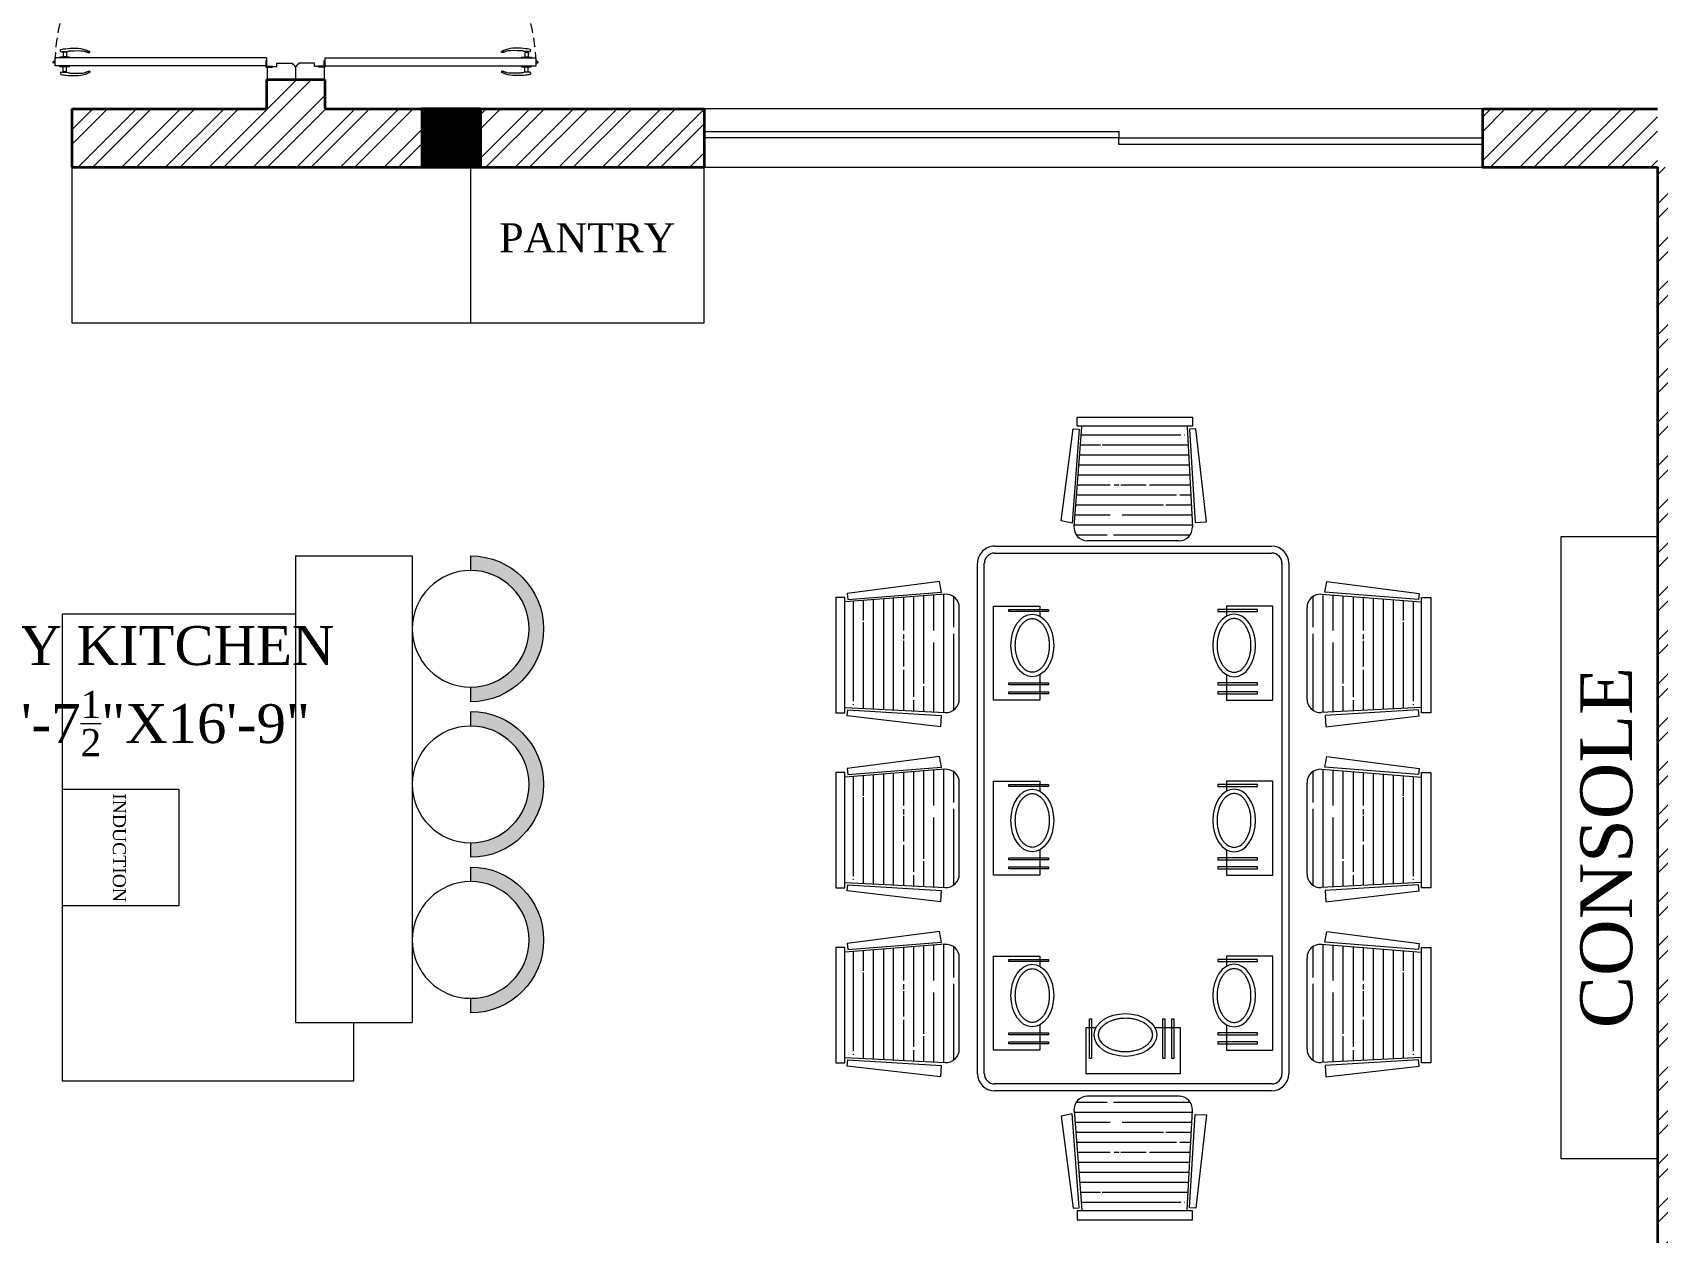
# Model space of a CAD drawing. Header units: inches. Extents: x -61 to 4103, y -308 to 989.
# Drawn here: x 68.9 to 319.5, y 618.9 to 804 of the extents above; entities that cross this region are included whole.
import ezdxf

# ---------------------------------------------------------------- set-up
doc = ezdxf.new("R2010")
doc.units = ezdxf.units.IN
doc.linetypes.add('HIDDEN', pattern=[0.375, 0.25, -0.125])
doc.layers.get('0').update_dxf_attribs({"lineweight": 0})
for name, color, linetype, lineweight in [('A-DOOR', 34, 'Continuous', 13), ('A-FIXTURE', 30, 'Continuous', 13), ('A-HATCH', 8, 'Continuous', 0), ('A-TEXT', 2, 'Continuous', 13), ('A-WALL', 1, 'Continuous', 35), ('A-WINDOW', 4, 'Continuous', 9), ('AR-01-R0-COLUMN LAYOUT$0$S-COLUMN SECOND FLOOR', 6, 'Continuous', 40)]:
    doc.layers.add(name, color=color, linetype=linetype, lineweight=lineweight)
doc.layers.add('A-FURNITURE', color=35, linetype='Continuous', lineweight=13, true_color=0xab6a54)
doc.styles.add('STYLE1', font='romantic.ttf', dxfattribs={"height": 6})

# ---------------------------------------------------------------- blocks, each defined once
blk = doc.blocks.new('A$C7A8B2A73')
for p, q in [((34.57, 131.64), (36.23, 146.03)), ((36.23, 146.03), (37.17, 145.95)), ((37.17, 145.95), (36.3, 131.55)), ((36.72, 147.81), (36.72, 146.41)), ((54.51, 147.81), (36.72, 147.81)), ((36.72, 146.41), (54.51, 146.41)), ((37.55, 146.33), (36.75, 130.91)), ((55, 130.96), (53.81, 146.33)), ((55.13, 146.03), (54.19, 145.95)), ((54.19, 145.95), (55.31, 131.47)), ((54.51, 146.41), (54.51, 147.81)), ((56.99, 131.81), (55.13, 146.03)), ((50.68, 143.55), (37.4, 143.55)), ((38.04, 145.09), (37.96, 145.09)), ((53.91, 145.09), (38.53, 145.09)), ((54.03, 143.55), (50.93, 143.55)), ((54.26, 140.46), (37.24, 140.46)), ((54.15, 142.01), (37.32, 142.01)), ((54.38, 138.92), (37.16, 138.92)), ((38.66, 135.83), (37, 135.83)), ((43.35, 137.37), (37.08, 137.37)), ((54.62, 135.83), (39.19, 135.83)), ((47.8, 137.37), (43.85, 137.37)), ((48.83, 137.37), (48.05, 137.37)), ((54.5, 137.37), (49.41, 137.37)), ((40.84, 134.28), (36.93, 134.28)), ((54.74, 134.28), (41.21, 134.28)), ((36.3, 131.55), (34.57, 131.64)), ((54.98, 131.2), (36.77, 131.2)), ((47.55, 132.74), (36.85, 132.74)), ((54.86, 132.74), (49.41, 132.74)), ((55.31, 131.47), (56.99, 131.81)), ((24.5, 127.91), (67.25, 127.91)), ((48.91, 129.65), (37.1, 129.65)), ((38.81, 128.75), (52.95, 128.75)), ((54.65, 129.65), (49.9, 129.65)), ((16.17, 125.75), (1.78, 124.09)), ((16.26, 124.02), (16.17, 125.75)), ((24.5, 126.86), (67.25, 126.86)), ((38.63, 125.3), (53.13, 125.3)), ((38.63, 118.15), (38.63, 125.3)), ((53.13, 125.3), (53.13, 118.15)), ((75.5, 124.02), (75.58, 125.75)), ((75.58, 125.75), (89.97, 124.09)), ((0, 123.6), (1.4, 123.6)), ((0, 105.81), (0, 123.6)), ((1.4, 123.6), (1.4, 105.81)), ((1.48, 122.78), (16.9, 123.57)), ((1.78, 124.09), (1.87, 123.15)), ((1.87, 123.15), (16.26, 124.02)), ((4.26, 109.64), (4.26, 122.92)), ((5.81, 106.18), (5.81, 123)), ((7.35, 106.06), (7.35, 123.08)), ((8.89, 105.94), (8.89, 123.16)), ((10.44, 116.97), (10.44, 123.24)), ((11.98, 121.66), (11.98, 123.32)), ((13.53, 119.48), (13.53, 123.4)), ((15.07, 112.77), (15.07, 123.48)), ((16.62, 105.34), (16.62, 123.55)), ((18.16, 111.41), (18.16, 123.22)), ((21.88, 46.53), (21.88, 125.28)), ((22.93, 46.53), (22.93, 125.28)), ((39.6, 122.91), (39.9, 122.91)), ((39.6, 116.79), (39.6, 122.91)), ((39.9, 122.91), (39.9, 116.79)), ((41.01, 122.91), (41.31, 122.91)), ((41.01, 116.79), (41.01, 122.91)), ((41.31, 122.91), (41.31, 116.79)), ((52.32, 122.91), (52.62, 122.91)), ((52.32, 116.79), (52.32, 122.91)), ((52.62, 122.91), (52.62, 116.79)), ((68.83, 125.28), (68.83, 46.53)), ((69.88, 125.28), (69.88, 46.53)), ((73.59, 111.41), (73.59, 123.22)), ((90.27, 122.78), (74.85, 123.57)), ((75.14, 105.34), (75.14, 123.55)), ((89.89, 123.15), (75.5, 124.02)), ((76.68, 112.77), (76.68, 123.48)), ((78.23, 119.48), (78.23, 123.4)), ((79.77, 121.66), (79.77, 123.32)), ((81.31, 116.97), (81.31, 123.24)), ((82.86, 105.94), (82.86, 123.16)), ((84.4, 106.06), (84.4, 123.08)), ((85.95, 106.18), (85.95, 123)), ((87.49, 109.64), (87.49, 122.92)), ((89.97, 124.09), (89.89, 123.15)), ((91.75, 123.6), (90.35, 123.6)), ((90.35, 123.6), (90.35, 105.81)), ((91.75, 105.81), (91.75, 123.6)), ((2.72, 122.28), (2.72, 122.36)), ((2.72, 106.41), (2.72, 121.79)), ((11.98, 105.7), (11.98, 121.13)), ((19.07, 121.51), (19.07, 107.38)), ((24.33, 121.66), (24.33, 107.16)), ((31.47, 121.66), (24.33, 121.66)), ((26.71, 120.68), (26.71, 120.38)), ((32.83, 120.68), (26.71, 120.68)), ((26.71, 120.38), (32.83, 120.38)), ((31.47, 117.74), (31.47, 121.66)), ((32.83, 120.38), (32.83, 120.68)), ((58.92, 120.38), (58.92, 120.68)), ((58.92, 120.68), (65.04, 120.68)), ((65.04, 120.38), (58.92, 120.38)), ((60.28, 117.74), (60.28, 121.66)), ((60.28, 121.66), (67.43, 121.66)), ((65.04, 120.68), (65.04, 120.38)), ((67.43, 121.66), (67.43, 107.16)), ((72.69, 121.51), (72.69, 107.38)), ((79.77, 105.7), (79.77, 121.13)), ((89.04, 122.28), (89.04, 122.36)), ((89.04, 106.41), (89.04, 121.79)), ((13.53, 105.58), (13.53, 119.11)), ((26.71, 119.28), (26.71, 118.98)), ((32.83, 119.28), (26.71, 119.28)), ((26.71, 118.98), (32.83, 118.98)), ((32.83, 118.98), (32.83, 119.28)), ((42.54, 118.15), (38.63, 118.15)), ((53.13, 118.15), (51.59, 118.15)), ((58.92, 118.98), (58.92, 119.28)), ((58.92, 119.28), (65.04, 119.28)), ((65.04, 118.98), (58.92, 118.98)), ((65.04, 119.28), (65.04, 118.98)), ((78.23, 105.58), (78.23, 119.11)), ((10.44, 112.52), (10.44, 116.47)), ((39.9, 116.79), (39.6, 116.79)), ((41.31, 116.79), (41.01, 116.79)), ((52.62, 116.79), (52.32, 116.79)), ((81.31, 112.52), (81.31, 116.47)), ((10.44, 111.49), (10.44, 112.27)), ((10.44, 105.82), (10.44, 110.92)), ((15.07, 105.46), (15.07, 110.92)), ((18.16, 105.67), (18.16, 110.42)), ((73.59, 105.67), (73.59, 110.42)), ((76.68, 105.46), (76.68, 110.92)), ((81.31, 111.49), (81.31, 112.27)), ((81.31, 105.82), (81.31, 110.92)), ((4.26, 106.3), (4.26, 109.39)), ((26.71, 107.96), (26.71, 107.67)), ((32.83, 107.96), (26.71, 107.96)), ((31.47, 107.16), (31.47, 108.69)), ((32.83, 107.67), (32.83, 107.96)), ((58.92, 107.67), (58.92, 107.96)), ((58.92, 107.96), (65.04, 107.96)), ((60.28, 107.16), (60.28, 108.69)), ((65.04, 107.96), (65.04, 107.67)), ((87.49, 106.3), (87.49, 109.39)), ((1.4, 105.81), (0, 105.81)), ((16.85, 105.32), (1.48, 106.51)), ((1.78, 105.19), (1.87, 106.13)), ((1.87, 106.13), (16.34, 105.01)), ((24.33, 107.16), (31.47, 107.16)), ((26.71, 107.67), (32.83, 107.67)), ((65.04, 107.67), (58.92, 107.67)), ((67.43, 107.16), (60.28, 107.16)), ((74.91, 105.32), (90.27, 106.51)), ((89.89, 106.13), (75.41, 105.01)), ((89.97, 105.19), (89.89, 106.13)), ((90.35, 105.81), (91.75, 105.81)), ((16.01, 103.33), (1.78, 105.19)), ((16.34, 105.01), (16.01, 103.33)), ((75.41, 105.01), (75.75, 103.33)), ((75.75, 103.33), (89.97, 105.19)), ((16.17, 98.75), (1.78, 97.09)), ((16.26, 97.02), (16.17, 98.75)), ((75.5, 97.02), (75.58, 98.75)), ((75.58, 98.75), (89.97, 97.09)), ((0, 96.6), (1.4, 96.6)), ((0, 78.81), (0, 96.6)), ((1.4, 96.6), (1.4, 78.81)), ((1.48, 95.78), (16.9, 96.57)), ((1.78, 97.09), (1.87, 96.15)), ((1.87, 96.15), (16.26, 97.02)), ((2.72, 95.28), (2.72, 95.36)), ((4.26, 82.64), (4.26, 95.92)), ((5.81, 79.18), (5.81, 96)), ((7.35, 79.06), (7.35, 96.08)), ((8.89, 78.94), (8.89, 96.16)), ((10.44, 89.97), (10.44, 96.24)), ((11.98, 94.66), (11.98, 96.32)), ((13.53, 92.48), (13.53, 96.4)), ((15.07, 85.77), (15.07, 96.48)), ((16.62, 78.34), (16.62, 96.55)), ((18.16, 84.41), (18.16, 96.22)), ((73.59, 84.41), (73.59, 96.22)), ((90.27, 95.78), (74.85, 96.57)), ((75.14, 78.34), (75.14, 96.55)), ((89.89, 96.15), (75.5, 97.02)), ((76.68, 85.77), (76.68, 96.48)), ((78.23, 92.48), (78.23, 96.4)), ((79.77, 94.66), (79.77, 96.32)), ((81.31, 89.97), (81.31, 96.24)), ((82.86, 78.94), (82.86, 96.16)), ((84.4, 79.06), (84.4, 96.08)), ((85.95, 79.18), (85.95, 96)), ((87.49, 82.64), (87.49, 95.92)), ((89.04, 95.28), (89.04, 95.36)), ((89.97, 97.09), (89.89, 96.15)), ((91.75, 96.6), (90.35, 96.6)), ((90.35, 96.6), (90.35, 78.81)), ((91.75, 78.81), (91.75, 96.6)), ((2.72, 79.41), (2.72, 94.79)), ((11.98, 78.7), (11.98, 94.13)), ((19.07, 94.51), (19.07, 80.38)), ((24.33, 94.66), (24.33, 80.16)), ((31.47, 94.66), (24.33, 94.66)), ((26.71, 93.68), (26.71, 93.38)), ((32.83, 93.68), (26.71, 93.68)), ((26.71, 93.38), (32.83, 93.38)), ((31.47, 90.74), (31.47, 94.66)), ((32.83, 93.38), (32.83, 93.68)), ((58.92, 93.38), (58.92, 93.68)), ((58.92, 93.68), (65.04, 93.68)), ((65.04, 93.38), (58.92, 93.38)), ((60.28, 90.74), (60.28, 94.66)), ((60.28, 94.66), (67.43, 94.66)), ((65.04, 93.68), (65.04, 93.38)), ((67.43, 94.66), (67.43, 80.16)), ((72.69, 94.51), (72.69, 80.38)), ((79.77, 78.7), (79.77, 94.13)), ((89.04, 79.41), (89.04, 94.79)), ((13.53, 78.58), (13.53, 92.11)), ((26.71, 92.28), (26.71, 91.98)), ((32.83, 92.28), (26.71, 92.28)), ((26.71, 91.98), (32.83, 91.98)), ((32.83, 91.98), (32.83, 92.28)), ((58.92, 91.98), (58.92, 92.28)), ((58.92, 92.28), (65.04, 92.28)), ((65.04, 91.98), (58.92, 91.98)), ((65.04, 92.28), (65.04, 91.98)), ((78.23, 78.58), (78.23, 92.11)), ((10.44, 85.52), (10.44, 89.47)), ((81.31, 85.52), (81.31, 89.47)), ((10.44, 84.49), (10.44, 85.27)), ((81.31, 84.49), (81.31, 85.27)), ((10.44, 78.82), (10.44, 83.92)), ((15.07, 78.46), (15.07, 83.92)), ((18.16, 78.67), (18.16, 83.42)), ((73.59, 78.67), (73.59, 83.42)), ((76.68, 78.46), (76.68, 83.92)), ((81.31, 78.82), (81.31, 83.92)), ((4.26, 79.3), (4.26, 82.39)), ((26.71, 80.96), (26.71, 80.67)), ((32.83, 80.96), (26.71, 80.96)), ((26.71, 80.67), (32.83, 80.67)), ((31.47, 80.16), (31.47, 81.69)), ((32.83, 80.67), (32.83, 80.96)), ((58.92, 80.67), (58.92, 80.96)), ((58.92, 80.96), (65.04, 80.96)), ((65.04, 80.67), (58.92, 80.67)), ((60.28, 80.16), (60.28, 81.69)), ((65.04, 80.96), (65.04, 80.67)), ((87.49, 79.3), (87.49, 82.39)), ((1.4, 78.81), (0, 78.81)), ((16.85, 78.32), (1.48, 79.51)), ((1.78, 78.19), (1.87, 79.13)), ((16.01, 76.33), (1.78, 78.19)), ((1.87, 79.13), (16.34, 78.01)), ((16.34, 78.01), (16.01, 76.33)), ((24.33, 80.16), (31.47, 80.16)), ((67.43, 80.16), (60.28, 80.16)), ((74.91, 78.32), (90.27, 79.51)), ((89.89, 79.13), (75.41, 78.01)), ((75.41, 78.01), (75.75, 76.33)), ((75.75, 76.33), (89.97, 78.19)), ((89.97, 78.19), (89.89, 79.13)), ((90.35, 78.81), (91.75, 78.81)), ((16.17, 71.75), (1.78, 70.09)), ((16.26, 70.02), (16.17, 71.75)), ((75.5, 70.02), (75.58, 71.75)), ((75.58, 71.75), (89.97, 70.09)), ((0, 69.6), (1.4, 69.6)), ((0, 51.81), (0, 69.6)), ((1.4, 69.6), (1.4, 51.81)), ((1.48, 68.78), (16.9, 69.57)), ((1.78, 70.09), (1.87, 69.15)), ((1.87, 69.15), (16.26, 70.02)), ((2.72, 68.28), (2.72, 68.36)), ((2.72, 52.41), (2.72, 67.79)), ((4.26, 55.64), (4.26, 68.92)), ((5.81, 52.18), (5.81, 69)), ((7.35, 52.06), (7.35, 69.08)), ((8.89, 51.94), (8.89, 69.16)), ((10.44, 62.97), (10.44, 69.24)), ((11.98, 67.66), (11.98, 69.32)), ((13.53, 65.48), (13.53, 69.4)), ((15.07, 58.77), (15.07, 69.48)), ((16.62, 51.34), (16.62, 69.55)), ((18.16, 57.41), (18.16, 69.22)), ((24.33, 67.66), (24.33, 53.16)), ((31.47, 67.66), (24.33, 67.66)), ((31.47, 63.74), (31.47, 67.66)), ((60.28, 63.74), (60.28, 67.66)), ((60.28, 67.66), (67.43, 67.66)), ((67.43, 67.66), (67.43, 53.16)), ((73.59, 57.41), (73.59, 69.22)), ((90.27, 68.78), (74.85, 69.57)), ((75.14, 51.34), (75.14, 69.55)), ((89.89, 69.15), (75.5, 70.02)), ((76.68, 58.77), (76.68, 69.48)), ((78.23, 65.48), (78.23, 69.4)), ((79.77, 67.66), (79.77, 69.32)), ((81.31, 62.97), (81.31, 69.24)), ((82.86, 51.94), (82.86, 69.16)), ((84.4, 52.06), (84.4, 69.08)), ((85.95, 52.18), (85.95, 69)), ((87.49, 55.64), (87.49, 68.92)), ((89.04, 68.28), (89.04, 68.36)), ((89.04, 52.41), (89.04, 67.79)), ((89.97, 70.09), (89.89, 69.15)), ((91.75, 69.6), (90.35, 69.6)), ((90.35, 69.6), (90.35, 51.81)), ((91.75, 51.81), (91.75, 69.6)), ((11.98, 51.7), (11.98, 67.13)), ((19.07, 67.51), (19.07, 53.38)), ((26.71, 66.68), (26.71, 66.38)), ((32.83, 66.68), (26.71, 66.68)), ((26.71, 66.38), (32.83, 66.38)), ((26.71, 65.28), (26.71, 64.98)), ((32.83, 65.28), (26.71, 65.28)), ((32.83, 66.38), (32.83, 66.68)), ((32.83, 64.98), (32.83, 65.28)), ((58.92, 66.38), (58.92, 66.68)), ((58.92, 66.68), (65.04, 66.68)), ((65.04, 66.38), (58.92, 66.38)), ((58.92, 64.98), (58.92, 65.28)), ((58.92, 65.28), (65.04, 65.28)), ((65.04, 66.68), (65.04, 66.38)), ((65.04, 65.28), (65.04, 64.98)), ((72.69, 67.51), (72.69, 53.38)), ((79.77, 51.7), (79.77, 67.13)), ((13.53, 51.58), (13.53, 65.11)), ((26.71, 64.98), (32.83, 64.98)), ((65.04, 64.98), (58.92, 64.98)), ((78.23, 51.58), (78.23, 65.11)), ((10.44, 58.52), (10.44, 62.47)), ((81.31, 58.52), (81.31, 62.47)), ((10.44, 57.49), (10.44, 58.27)), ((81.31, 57.49), (81.31, 58.27)), ((4.26, 52.3), (4.26, 55.39)), ((10.44, 51.82), (10.44, 56.92)), ((15.07, 51.46), (15.07, 56.92)), ((18.16, 51.67), (18.16, 56.42)), ((73.59, 51.67), (73.59, 56.42)), ((76.68, 51.46), (76.68, 56.92)), ((81.31, 51.82), (81.31, 56.92)), ((87.49, 52.3), (87.49, 55.39)), ((24.33, 53.16), (31.47, 53.16)), ((26.71, 53.96), (26.71, 53.67)), ((32.83, 53.96), (26.71, 53.96)), ((26.71, 53.67), (32.83, 53.67)), ((31.47, 53.16), (31.47, 54.69)), ((32.83, 53.67), (32.83, 53.96)), ((58.92, 53.67), (58.92, 53.96)), ((58.92, 53.96), (65.04, 53.96)), ((65.04, 53.67), (58.92, 53.67)), ((60.28, 53.16), (60.28, 54.69)), ((67.43, 53.16), (60.28, 53.16)), ((65.04, 53.96), (65.04, 53.67)), ((1.4, 51.81), (0, 51.81)), ((16.85, 51.32), (1.48, 52.51)), ((1.78, 51.19), (1.87, 52.13)), ((16.01, 49.33), (1.78, 51.19)), ((1.87, 52.13), (16.34, 51.01)), ((16.34, 51.01), (16.01, 49.33)), ((74.91, 51.32), (90.27, 52.51)), ((89.89, 52.13), (75.41, 51.01)), ((75.41, 51.01), (75.75, 49.33)), ((75.75, 49.33), (89.97, 51.19)), ((89.97, 51.19), (89.89, 52.13)), ((90.35, 51.81), (91.75, 51.81)), ((67.25, 44.96), (24.5, 44.96)), ((67.25, 43.91), (24.5, 43.91)), ((38.81, 43.07), (52.95, 43.07)), ((36.3, 40.26), (34.57, 40.17)), ((34.57, 40.17), (36.23, 25.78)), ((37.17, 25.87), (36.3, 40.26)), ((37.55, 25.48), (36.75, 40.9)), ((54.98, 40.62), (36.77, 40.62)), ((48.91, 42.16), (37.1, 42.16)), ((54.65, 42.16), (49.9, 42.16)), ((55, 40.85), (53.81, 25.48)), ((54.19, 25.87), (55.31, 40.34)), ((55.31, 40.34), (56.99, 40.01)), ((47.55, 39.07), (36.85, 39.07)), ((54.86, 39.07), (49.41, 39.07)), ((56.99, 40.01), (55.13, 25.78)), ((40.84, 37.53), (36.93, 37.53)), ((38.66, 35.98), (37, 35.98)), ((54.62, 35.98), (39.19, 35.98)), ((54.74, 37.53), (41.21, 37.53)), ((43.35, 34.44), (37.08, 34.44)), ((54.38, 32.89), (37.16, 32.89)), ((47.8, 34.44), (43.85, 34.44)), ((48.83, 34.44), (48.05, 34.44)), ((54.5, 34.44), (49.41, 34.44)), ((54.26, 31.35), (37.24, 31.35)), ((54.15, 29.81), (37.32, 29.81)), ((50.68, 28.26), (37.4, 28.26)), ((54.03, 28.26), (50.93, 28.26)), ((36.23, 25.78), (37.17, 25.87)), ((36.72, 24), (36.72, 25.4)), ((36.72, 25.4), (54.51, 25.4)), ((38.04, 26.72), (37.96, 26.72)), ((53.91, 26.72), (38.53, 26.72)), ((55.13, 25.78), (54.19, 25.87)), ((54.51, 25.4), (54.51, 24)), ((54.51, 24), (36.72, 24))]:
    blk.add_line(p, q)
for centre, radius, start, end in [((38.81, 130.81), 2.06, 177.0506, 270), ((52.95, 130.81), 2.06, 270, 4.4192), ((24.5, 125.28), 2.62, 90, 180), ((67.25, 125.28), 2.62, 0, 90), ((24.5, 125.28), 1.57, 90, 180), ((67.25, 125.28), 1.57, 0, 90), ((17.01, 121.51), 2.06, 0, 92.9494), ((74.75, 121.51), 2.06, 87.0506, 180), ((17.01, 107.38), 2.06, 265.5808, 0), ((74.75, 107.38), 2.06, 180, 274.4192), ((17.01, 94.51), 2.06, 0, 92.9494), ((74.75, 94.51), 2.06, 87.0506, 180), ((17.01, 80.38), 2.06, 265.5808, 0), ((74.75, 80.38), 2.06, 180, 274.4192), ((17.01, 67.51), 2.06, 0, 92.9494), ((74.75, 67.51), 2.06, 87.0506, 180), ((17.01, 53.38), 2.06, 265.5808, 0), ((74.75, 53.38), 2.06, 180, 274.4192), ((24.5, 46.53), 2.62, 180, 270), ((24.5, 46.53), 1.57, 180, 270), ((67.25, 46.53), 1.57, 270, 0), ((67.25, 46.53), 2.62, 270, 0), ((38.81, 41.01), 2.06, 90, 182.9494), ((52.95, 41.01), 2.06, 355.5808, 90)]:
    blk.add_arc(centre, radius, start, end)
for centre, major_axis in [((47.07, 119.3), (-4.83, 0)), ((61.43, 113.22), (0, 4.83)), ((61.43, 86.22), (0, 4.83)), ((61.43, 59.22), (0, 4.83))]:
    blk.add_ellipse(centre, major_axis=major_axis, ratio=0.682819)
at = {"extrusion": (0, 0, -1)}
for centre in [(30.32, 113.22), (30.32, 86.22), (30.32, 59.22)]:
    blk.add_ellipse(centre, major_axis=(0, 4.83), ratio=0.682819, dxfattribs=at)
for points in [[(42.92, 119.3), (42.92, 119.12), (42.95, 118.93), (43.1, 118.53), (43.22, 118.32), (43.47, 118.02), (43.56, 117.92), (43.78, 117.72), (43.91, 117.62), (44.3, 117.35), (44.61, 117.19), (45.12, 117), (45.29, 116.94), (45.65, 116.84), (45.83, 116.8), (46.18, 116.74), (46.37, 116.72), (46.72, 116.69), (46.89, 116.68), (47.25, 116.68), (47.42, 116.69), (47.77, 116.72), (47.95, 116.74), (48.31, 116.8), (48.49, 116.84), (48.84, 116.94), (49.02, 117), (49.52, 117.19), (49.83, 117.35), (50.23, 117.62), (50.35, 117.72), (50.57, 117.92), (50.67, 118.02), (50.92, 118.32), (51.04, 118.53), (51.18, 118.93), (51.21, 119.12), (51.21, 119.48), (51.18, 119.67), (51.04, 120.07), (50.92, 120.27), (50.67, 120.58), (50.57, 120.68), (50.35, 120.88), (50.23, 120.98), (49.83, 121.25), (49.52, 121.41), (49.02, 121.6), (48.84, 121.66), (48.49, 121.75), (48.31, 121.79), (47.95, 121.86), (47.77, 121.88), (47.42, 121.91), (47.25, 121.91), (46.89, 121.91), (46.72, 121.91), (46.37, 121.88), (46.18, 121.86), (45.83, 121.79), (45.65, 121.75), (45.29, 121.66), (45.12, 121.6), (44.61, 121.41), (44.3, 121.25), (43.91, 120.98), (43.78, 120.88), (43.56, 120.68), (43.47, 120.58), (43.22, 120.27), (43.1, 120.07), (42.95, 119.67), (42.92, 119.48), (42.92, 119.3)], [(30.32, 117.36), (30.5, 117.36), (30.69, 117.33), (31.09, 117.18), (31.3, 117.07), (31.61, 116.82), (31.71, 116.72), (31.91, 116.5), (32, 116.38), (32.27, 115.98), (32.43, 115.67), (32.63, 115.16), (32.68, 114.99), (32.78, 114.64), (32.82, 114.46), (32.88, 114.1), (32.9, 113.92), (32.93, 113.56), (32.94, 113.4), (32.94, 113.03), (32.93, 112.87), (32.9, 112.51), (32.88, 112.33), (32.82, 111.97), (32.78, 111.79), (32.68, 111.44), (32.63, 111.27), (32.43, 110.76), (32.27, 110.45), (32, 110.05), (31.91, 109.93), (31.71, 109.71), (31.61, 109.61), (31.3, 109.36), (31.09, 109.25), (30.69, 109.1), (30.5, 109.07), (30.14, 109.07), (29.95, 109.1), (29.56, 109.25), (29.35, 109.36), (29.04, 109.61), (28.94, 109.71), (28.74, 109.93), (28.65, 110.05), (28.37, 110.45), (28.21, 110.76), (28.02, 111.27), (27.96, 111.44), (27.87, 111.79), (27.83, 111.97), (27.77, 112.33), (27.74, 112.51), (27.72, 112.87), (27.71, 113.03), (27.71, 113.4), (27.72, 113.56), (27.74, 113.92), (27.77, 114.1), (27.83, 114.46), (27.87, 114.64), (27.96, 114.99), (28.02, 115.16), (28.21, 115.67), (28.37, 115.98), (28.65, 116.38), (28.74, 116.5), (28.94, 116.72), (29.04, 116.82), (29.35, 117.07), (29.56, 117.18), (29.95, 117.33), (30.14, 117.36), (30.32, 117.36)], [(61.43, 117.36), (61.25, 117.36), (61.06, 117.33), (60.66, 117.18), (60.45, 117.07), (60.15, 116.82), (60.05, 116.72), (59.85, 116.5), (59.75, 116.38), (59.48, 115.98), (59.32, 115.67), (59.13, 115.16), (59.07, 114.99), (58.97, 114.64), (58.94, 114.46), (58.87, 114.1), (58.85, 113.92), (58.82, 113.56), (58.81, 113.4), (58.81, 113.03), (58.82, 112.87), (58.85, 112.51), (58.87, 112.33), (58.94, 111.97), (58.97, 111.79), (59.07, 111.44), (59.13, 111.27), (59.32, 110.76), (59.48, 110.45), (59.75, 110.05), (59.85, 109.93), (60.05, 109.71), (60.15, 109.61), (60.45, 109.36), (60.66, 109.25), (61.06, 109.1), (61.25, 109.07), (61.61, 109.07), (61.8, 109.1), (62.2, 109.25), (62.41, 109.36), (62.71, 109.61), (62.81, 109.71), (63.01, 109.93), (63.11, 110.05), (63.38, 110.45), (63.54, 110.76), (63.73, 111.27), (63.79, 111.44), (63.89, 111.79), (63.93, 111.97), (63.99, 112.33), (64.01, 112.51), (64.04, 112.87), (64.05, 113.03), (64.05, 113.4), (64.04, 113.56), (64.01, 113.92), (63.99, 114.1), (63.93, 114.46), (63.89, 114.64), (63.79, 114.99), (63.73, 115.16), (63.54, 115.67), (63.38, 115.98), (63.11, 116.38), (63.01, 116.5), (62.81, 116.72), (62.71, 116.82), (62.41, 117.07), (62.2, 117.18), (61.8, 117.33), (61.61, 117.36), (61.43, 117.36)], [(30.32, 90.36), (30.5, 90.36), (30.69, 90.33), (31.09, 90.18), (31.3, 90.07), (31.61, 89.82), (31.71, 89.72), (31.91, 89.5), (32, 89.38), (32.27, 88.98), (32.43, 88.67), (32.63, 88.16), (32.68, 87.99), (32.78, 87.64), (32.82, 87.46), (32.88, 87.1), (32.9, 86.92), (32.93, 86.56), (32.94, 86.4), (32.94, 86.03), (32.93, 85.87), (32.9, 85.51), (32.88, 85.33), (32.82, 84.97), (32.78, 84.79), (32.68, 84.44), (32.63, 84.27), (32.43, 83.76), (32.27, 83.45), (32, 83.05), (31.91, 82.93), (31.71, 82.71), (31.61, 82.61), (31.3, 82.36), (31.09, 82.25), (30.69, 82.1), (30.5, 82.07), (30.14, 82.07), (29.95, 82.1), (29.56, 82.25), (29.35, 82.36), (29.04, 82.61), (28.94, 82.71), (28.74, 82.93), (28.65, 83.05), (28.37, 83.45), (28.21, 83.76), (28.02, 84.27), (27.96, 84.44), (27.87, 84.79), (27.83, 84.97), (27.77, 85.33), (27.74, 85.51), (27.72, 85.87), (27.71, 86.03), (27.71, 86.4), (27.72, 86.56), (27.74, 86.92), (27.77, 87.1), (27.83, 87.46), (27.87, 87.64), (27.96, 87.99), (28.02, 88.16), (28.21, 88.67), (28.37, 88.98), (28.65, 89.38), (28.74, 89.5), (28.94, 89.72), (29.04, 89.82), (29.35, 90.07), (29.56, 90.18), (29.95, 90.33), (30.14, 90.36), (30.32, 90.36)], [(61.43, 90.36), (61.25, 90.36), (61.06, 90.33), (60.66, 90.18), (60.45, 90.07), (60.15, 89.82), (60.05, 89.72), (59.85, 89.5), (59.75, 89.38), (59.48, 88.98), (59.32, 88.67), (59.13, 88.16), (59.07, 87.99), (58.97, 87.64), (58.94, 87.46), (58.87, 87.1), (58.85, 86.92), (58.82, 86.56), (58.81, 86.4), (58.81, 86.03), (58.82, 85.87), (58.85, 85.51), (58.87, 85.33), (58.94, 84.97), (58.97, 84.79), (59.07, 84.44), (59.13, 84.27), (59.32, 83.76), (59.48, 83.45), (59.75, 83.05), (59.85, 82.93), (60.05, 82.71), (60.15, 82.61), (60.45, 82.36), (60.66, 82.25), (61.06, 82.1), (61.25, 82.07), (61.61, 82.07), (61.8, 82.1), (62.2, 82.25), (62.41, 82.36), (62.71, 82.61), (62.81, 82.71), (63.01, 82.93), (63.11, 83.05), (63.38, 83.45), (63.54, 83.76), (63.73, 84.27), (63.79, 84.44), (63.89, 84.79), (63.93, 84.97), (63.99, 85.33), (64.01, 85.51), (64.04, 85.87), (64.05, 86.03), (64.05, 86.4), (64.04, 86.56), (64.01, 86.92), (63.99, 87.1), (63.93, 87.46), (63.89, 87.64), (63.79, 87.99), (63.73, 88.16), (63.54, 88.67), (63.38, 88.98), (63.11, 89.38), (63.01, 89.5), (62.81, 89.72), (62.71, 89.82), (62.41, 90.07), (62.2, 90.18), (61.8, 90.33), (61.61, 90.36), (61.43, 90.36)], [(30.32, 63.36), (30.5, 63.36), (30.69, 63.33), (31.09, 63.18), (31.3, 63.07), (31.61, 62.82), (31.71, 62.72), (31.91, 62.5), (32, 62.38), (32.27, 61.98), (32.43, 61.67), (32.63, 61.16), (32.68, 60.99), (32.78, 60.64), (32.82, 60.46), (32.88, 60.1), (32.9, 59.92), (32.93, 59.56), (32.94, 59.4), (32.94, 59.03), (32.93, 58.87), (32.9, 58.51), (32.88, 58.33), (32.82, 57.97), (32.78, 57.79), (32.68, 57.44), (32.63, 57.27), (32.43, 56.76), (32.27, 56.45), (32, 56.05), (31.91, 55.93), (31.71, 55.71), (31.61, 55.61), (31.3, 55.36), (31.09, 55.25), (30.69, 55.1), (30.5, 55.07), (30.14, 55.07), (29.95, 55.1), (29.56, 55.25), (29.35, 55.36), (29.04, 55.61), (28.94, 55.71), (28.74, 55.93), (28.65, 56.05), (28.37, 56.45), (28.21, 56.76), (28.02, 57.27), (27.96, 57.44), (27.87, 57.79), (27.83, 57.97), (27.77, 58.33), (27.74, 58.51), (27.72, 58.87), (27.71, 59.03), (27.71, 59.4), (27.72, 59.56), (27.74, 59.92), (27.77, 60.1), (27.83, 60.46), (27.87, 60.64), (27.96, 60.99), (28.02, 61.16), (28.21, 61.67), (28.37, 61.98), (28.65, 62.38), (28.74, 62.5), (28.94, 62.72), (29.04, 62.82), (29.35, 63.07), (29.56, 63.18), (29.95, 63.33), (30.14, 63.36), (30.32, 63.36)], [(61.43, 63.36), (61.25, 63.36), (61.06, 63.33), (60.66, 63.18), (60.45, 63.07), (60.15, 62.82), (60.05, 62.72), (59.85, 62.5), (59.75, 62.38), (59.48, 61.98), (59.32, 61.67), (59.13, 61.16), (59.07, 60.99), (58.97, 60.64), (58.94, 60.46), (58.87, 60.1), (58.85, 59.92), (58.82, 59.56), (58.81, 59.4), (58.81, 59.03), (58.82, 58.87), (58.85, 58.51), (58.87, 58.33), (58.94, 57.97), (58.97, 57.79), (59.07, 57.44), (59.13, 57.27), (59.32, 56.76), (59.48, 56.45), (59.75, 56.05), (59.85, 55.93), (60.05, 55.71), (60.15, 55.61), (60.45, 55.36), (60.66, 55.25), (61.06, 55.1), (61.25, 55.07), (61.61, 55.07), (61.8, 55.1), (62.2, 55.25), (62.41, 55.36), (62.71, 55.61), (62.81, 55.71), (63.01, 55.93), (63.11, 56.05), (63.38, 56.45), (63.54, 56.76), (63.73, 57.27), (63.79, 57.44), (63.89, 57.79), (63.93, 57.97), (63.99, 58.33), (64.01, 58.51), (64.04, 58.87), (64.05, 59.03), (64.05, 59.4), (64.04, 59.56), (64.01, 59.92), (63.99, 60.1), (63.93, 60.46), (63.89, 60.64), (63.79, 60.99), (63.73, 61.16), (63.54, 61.67), (63.38, 61.98), (63.11, 62.38), (63.01, 62.5), (62.81, 62.72), (62.71, 62.82), (62.41, 63.07), (62.2, 63.18), (61.8, 63.33), (61.61, 63.36), (61.43, 63.36)]]:
    blk.add_open_spline(points, degree=3, knots=[0, 0, 0, 0, 0.261799, 0.261799, 0.523599, 0.523599, 0.654498, 0.654498, 0.785398, 0.785398, 1.047198, 1.047198, 1.178097, 1.178097, 1.308997, 1.308997, 1.439897, 1.439897, 1.570796, 1.570796, 1.701696, 1.701696, 1.832596, 1.832596, 1.963495, 1.963495, 2.094395, 2.094395, 2.356194, 2.356194, 2.487094, 2.487094, 2.617994, 2.617994, 2.879793, 2.879793, 3.141593, 3.141593, 3.403392, 3.403392, 3.665191, 3.665191, 3.796091, 3.796091, 3.926991, 3.926991, 4.18879, 4.18879, 4.31969, 4.31969, 4.45059, 4.45059, 4.581489, 4.581489, 4.712389, 4.712389, 4.843289, 4.843289, 4.974188, 4.974188, 5.105088, 5.105088, 5.235988, 5.235988, 5.497787, 5.497787, 5.628687, 5.628687, 5.759587, 5.759587, 6.021386, 6.021386, 6.283185, 6.283185, 6.283185, 6.283185])
blk = doc.blocks.new('A$C59987D46')
blk.add_hatch(color=256).paths.add_polyline_path([(0, 12), (3, 12, -1), (27, 12), (30, 12, 1)])
at = {"linetype": 'ByBlock', "lineweight": -2}
for p, q in [((0, 12), (3, 12)), ((27, 12), (30, 12))]:
    blk.add_line(p, q, dxfattribs=at)
blk.add_circle((15, 12), 12, dxfattribs=at)
blk.add_arc((15, 12), 15, 0, 180, dxfattribs=at)
blk = doc.blocks.new('handle_')
for p, q in [((-0.75, 0), (0.75, 0)), ((-3.84, -0.87), (-3.85, -0.92)), ((-0.75, -0.13), (-0.75, 0)), ((-0.75, -0.13), (0.75, -0.13)), ((-0.31, -0.13), (-0.31, -0.13)), ((0.3, -0.96), (-0.3, -0.96)), ((-0.29, -0.15), (0.29, -0.15)), ((-0.25, -0.9), (-0.25, -0.15)), ((-0.25, -0.9), (0.25, -0.9)), ((0.25, -0.9), (0.25, -0.15)), ((0.3, -0.96), (0.34, -0.95)), ((0.31, -0.13), (0.31, -0.13)), ((0.65, -1.05), (0.65, -1.23)), ((0.75, -0.13), (0.75, 0))]:
    blk.add_line(p, q)
for centre, radius, start, end in [((-3.78, -0.93), 0.0769, 167.6781, 262.0686), ((-3.77, -0.88), 0.0769, 88.2493, 167.6781), ((-0.3, -1.42), 0.464, 90.2821, 130.7273), ((-0.29, -0.13), 0.0185, 180, 270), ((-0.25, -0.96), 0.0532, 90, 180), ((0.25, -0.96), 0.0532, 0, 90), ((0.29, -0.13), 0.0185, 270, 360), ((0.42, -1.42), 0.478, 67.3956, 98.7522), ((0.57, -1.23), 0.0769, 278.1759, 360), ((0.57, -1.05), 0.0769, 360, 67.3956)]:
    blk.add_arc(centre, radius, start, end)
for points, knots in [([(0.58, -1.31), (0.24, -1.36), (-0.53, -1.5), (-2.81, -1.58), (-3.62, -1.04), (-3.78, -1.01), (-3.79, -1.01)], [0.064651, 0.064651, 0.064651, 0.064651, 0.450521, 1.832326, 2.246212, 2.27179, 2.27179, 2.27179, 2.27179]), ([(-0.6, -1.07), (-0.61, -1.07), (-0.62, -1.07), (-0.77, -1.09), (-0.93, -1.1), (-2.42, -1.12), (-2.75, -1.11), (-3.06, -1.04), (-3.11, -1.02), (-3.21, -0.99), (-3.25, -0.97), (-3.37, -0.91), (-3.43, -0.88), (-3.56, -0.84), (-3.61, -0.82), (-3.7, -0.81), (-3.73, -0.81), (-3.77, -0.81)], [0.667145, 0.667145, 0.667145, 0.667145, 0.681098, 0.681098, 1.004571, 1.004571, 1.651515, 1.651515, 1.812419, 1.812419, 1.988171, 1.988171, 2.163922, 2.163922, 2.251194, 2.251194, 2.323653, 2.323653, 2.323653, 2.323653])]:
    blk.add_open_spline(points, degree=3, knots=knots)
blk = doc.blocks.new("d3'")
at = {"layer": 'A-DOOR'}
for p, q in [((-3.36, 4.49), (-3.36, 37.09)), ((-2.11, 37.09), (-3.36, 37.09)), ((-2.58, 37.09), (-2.58, 37.43)), ((-2.11, 4.49), (-2.11, 37.09)), ((-36, 0), (-36, 4.4)), ((-34.03, 4.4), (-36, 4.4)), ((-34.03, 4.4), (-34.03, 2.9)), ((-34.03, 2.9), (-33.53, 2.9)), ((-33.53, 2.9), (-33.53, 0.5)), ((-3.36, 4.49), (-2.11, 4.49)), ((-2.03, 2.9), (-2.53, 2.9)), ((-2.53, 2.9), (-2.53, 0.5)), ((-2.03, 4.4), (-2.03, 2.9)), ((-2, 4.4), (0, 4.4)), ((-0.75, 4.4), (-0.75, 4.4)), ((-0.75, 4.4), (-0.75, 4.4)), ((0, 0), (0, 4.4)), ((-34.03, 0), (-36, 0)), ((-34.03, 0.14), (-34.03, 0)), ((-33.53, 0.5), (-33.67, 0.5)), ((-2.53, 0.5), (-2.4, 0.5)), ((-2.03, 0.14), (-2.03, 0)), ((-2.03, 0), (0, 0))]:
    blk.add_line(p, q, dxfattribs=at)
at = {"layer": 'A-DOOR', "lineweight": -3}
for p, q in [((-35.5, 4.4), (-35.5, 4.4)), ((-2.08, 4.49), (-2.95, 4.49)), ((-2.95, 4.47), (-2.95, 4.49)), ((-2.08, 4.47), (-2.95, 4.47)), ((-2.02, 4.41), (-2.02, 3.54)), ((-2.02, 3.54), (-2, 3.54)), ((-2, 4.41), (-2, 3.54))]:
    blk.add_line(p, q, dxfattribs=at)
blk.add_circle((-2.02, 4.47), 0.0663, dxfattribs=at)
at = {"layer": 'A-DOOR', "linetype": 'HIDDEN', "ltscale": 6}
blk.add_arc((-1.47, 4.55), 32.56, 92.2361, 180.2684, dxfattribs=at)
at = {"layer": 'A-DOOR'}
for centre, radius, start, end in [((-2.58, 37.09), 0.337, 90, 180), ((-34.03, 0.5), 0.362, 270, 0), ((-2.03, 0.5), 0.362, 180, 270)]:
    blk.add_arc(centre, radius, start, end, dxfattribs=at)
at = {"layer": 'A-DOOR', "extrusion": (0, 0, -1), "zscale": -1, "rotation": 90}
blk.add_blockref('handle_', (3.36, 35.59), dxfattribs=at)
at = {"layer": 'A-DOOR', "rotation": 90}
blk.add_blockref('handle_', (-2.11, 35.59), dxfattribs=at)

msp = doc.modelspace()

# ---------------------------------------------------------------- hatches: boundary and pattern name
at = {"layer": 'A-HATCH'}
h = msp.add_hatch(dxfattribs=at)
h.set_pattern_fill('ANSI32', color=256, scale=0.5)
h.paths.add_polyline_path([(172.5, 792.19), (114, 792.19), (114, 796.69), (105, 796.69), (105, 792.19), (75, 792.19), (75, 783.19), (172.5, 783.19)])
h = msp.add_hatch(dxfattribs=at)
h.set_pattern_fill('ANSI32', color=256, scale=0.5)
h.paths.add_polyline_path([(319.5, 792.19), (292.5, 792.19), (292.5, 783.19), (319.5, 783.19)])
h = msp.add_hatch(dxfattribs=at)
h.set_pattern_fill('ANSI32', color=256, scale=0.5)
h.paths.add_polyline_path([(328.5, 783.19), (319.5, 783.19), (319.5, 603.19), (328.5, 603.19)])
at = {"layer": 'AR-01-R0-COLUMN LAYOUT$0$S-COLUMN SECOND FLOOR', "linetype": 'ByBlock'}
h = msp.add_hatch(dxfattribs=at)
h.set_pattern_fill('ANSI31', color=1, scale=0.1, style=0)
h.set_pattern_definition([(45, (948.42702, -0.0001), (-0.2245064, 0.2245064), [])])
h.paths.add_polyline_path([(138, 787.68), (138, 792.19), (133.5, 792.19), (129, 792.19), (129, 783.19), (138, 783.19)])

# ---------------------------------------------------------------- linework, layer by layer
at = {"layer": 'A-FIXTURE'}
for p, q in [((75, 783.19), (75, 759.19)), ((136.5, 759.19), (136.5, 783.19)), ((172.5, 759.19), (172.5, 783.19)), ((75, 759.19), (172.5, 759.19)), ((109.5, 723.23), (109.5, 651.23)), ((109.5, 723.23), (127.5, 723.23)), ((127.5, 723.23), (127.5, 651.23)), ((109.5, 714.23), (73.5, 714.23)), ((73.5, 714.23), (73.5, 642.23)), ((109.5, 651.23), (127.5, 651.23)), ((118.5, 642.23), (118.5, 651.23)), ((73.5, 642.23), (118.5, 642.23))]:
    msp.add_line(p, q, dxfattribs=at)
msp.add_lwpolyline([(73.5, 687.23), (91.5, 687.23), (91.5, 669.23), (73.5, 669.23)], dxfattribs=at)
at = {"layer": 'A-FURNITURE'}
msp.add_lwpolyline([(319.5, 630.23), (304.65, 630.23), (304.65, 726.23), (319.5, 726.23)], close=True, dxfattribs=at)
at = {"layer": 'A-WALL'}
for p, q in [((105, 796.69), (114, 796.69)), ((105, 796.69), (105, 792.19)), ((114, 796.69), (114, 792.19)), ((75, 792.19), (105, 792.19)), ((75, 792.19), (75, 783.19)), ((114, 792.19), (172.5, 792.19)), ((172.5, 792.19), (172.5, 783.19)), ((292.5, 792.19), (319.5, 792.19)), ((292.5, 792.19), (292.5, 783.19)), ((75, 783.19), (172.5, 783.19)), ((292.5, 783.19), (319.5, 783.19)), ((319.5, 783.19), (319.5, 603.19))]:
    msp.add_line(p, q, dxfattribs=at)
at = {"layer": 'A-WINDOW'}
for p, q in [((292.5, 792.19), (172.5, 792.19)), ((172.5, 783.19), (292.5, 783.19))]:
    msp.add_line(p, q, dxfattribs=at)
for points in [[(172.5, 788.69), (236.44, 788.69), (236.44, 787.69), (172.5, 787.69)], [(236.44, 787.69), (292.5, 787.69), (292.5, 786.69), (236.44, 786.69)]]:
    msp.add_lwpolyline(points, close=True, dxfattribs=at)
at = {"layer": 'AR-01-R0-COLUMN LAYOUT$0$S-COLUMN SECOND FLOOR', "color": 1, "linetype": 'ByBlock'}
msp.add_lwpolyline([(138, 792.19), (129, 792.19), (129, 783.18), (138, 783.18)], close=True, dxfattribs=at)

# ---------------------------------------------------------------- block references
at = {"layer": 'A-FURNITURE', "rotation": 180}
msp.add_blockref('A$C7A8B2A73', (284.53, 768.63), dxfattribs=at)
at = {"layer": 'A-FURNITURE', "xscale": -0.75, "zscale": 0.75, "rotation": 270}
for p, yscale in [((127.5, 700.73), 0.749999999996021), ((127.5, 676.73), 0.749999999996021), ((127.5, 652.73), 0.7499999999959073)]:
    msp.add_blockref('A$C59987D46', p, dxfattribs=dict(at, yscale=yscale))
at = {"layer": 'A-WINDOW', "xscale": -1, "rotation": 90}
msp.add_blockref("d3'", (109.5, 796.69), dxfattribs=at)
at = {"layer": 'A-WINDOW', "rotation": 270}
msp.add_blockref("d3'", (109.5, 796.69), dxfattribs=at)

# ---------------------------------------------------------------- texts
at = {"color": 2, "insert": (311.65, 678.23), "char_height": 8, "attachment_point": 5, "rotation": 90, "style": 'STYLE1'}
msp.add_mtext_dynamic_manual_height_columns('\\A1;CONSOLE', width=32.1961, gutter_width=1, heights=[0], dxfattribs=at)
at = {"layer": 'A-TEXT', "insert": (154.48, 772.3), "char_height": 4.5, "attachment_point": 5, "style": 'STYLE1'}
msp.add_mtext_dynamic_manual_height_columns('\\A1;PANTRY', width=94.4542, gutter_width=1, heights=[0], dxfattribs=at)
at = {"layer": 'A-TEXT', "insert": (84.91, 702.36), "char_height": 6, "width": 61.1296, "attachment_point": 5, "style": 'STYLE1'}
msp.add_mtext('\\A1;DRY KITCHEN\\P13\'-7{\\H0.7x;\\S1/2;}"X16\'-9"', dxfattribs=at)
at = {"layer": 'A-TEXT', "insert": (82.32, 678.23), "char_height": 2, "attachment_point": 5, "rotation": 270, "style": 'STYLE1'}
msp.add_mtext_dynamic_manual_height_columns('\\A1;INDUCTION', width=94.4542, gutter_width=1, heights=[0], dxfattribs=at)

doc.saveas('drawing.dxf')
